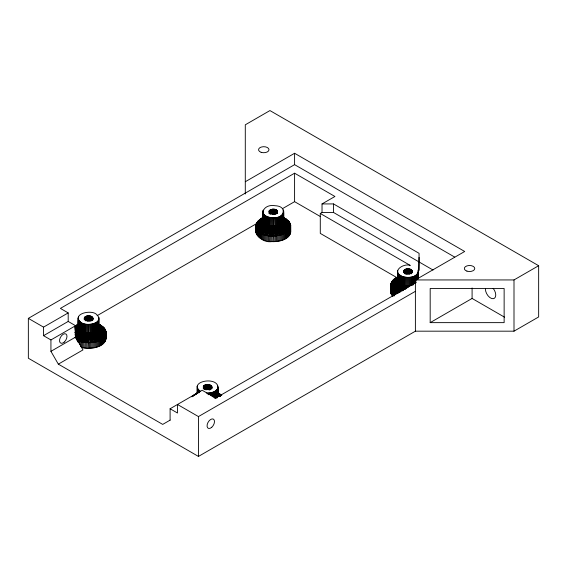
<?xml version="1.0" encoding="UTF-8"?>
<svg xmlns="http://www.w3.org/2000/svg" width="567" height="567" viewBox="0 0 567 567"><rect width="100%" height="100%" fill="white"/><g stroke="black" fill="none" stroke-linecap="round" stroke-linejoin="round"><path stroke-width="0.85" d="M78.14 318.25L78.14 326.79C80.252 335.359 97.985 335.239 98.984 326.138L105.838 331.036C105.356 344.119 85.723 344.715 76.694 339.895L81.046 331.029L81.046 322.488C70.939 313.948 91.216 309.263 96.454 314.331C105.731 322.899 86.248 327.095 81.046 322.488M218.019 387.325L217.211 389.345L217.211 397.878L217.926 396.383L218.019 387.325C217.367 375.772 187.45 381.584 200.668 391.535M105.838 336.734C106.709 346.026 94.335 348.691 87.148 348.266L87.368 324.31M290.552 230.089C291.431 239.38 279.056 242.045 271.862 241.62L272.082 217.664C257.198 216.771 262.932 203.546 275.002 205.708C288.979 206.211 283.45 220.074 272.082 217.664M260.99 218.784L263.201 217.53L259.459 219.798L263.116 217.622C248.133 224.085 257.078 243.548 271.862 241.62M255.951 232.435L256.008 230.422M262.861 211.604L262.89 220.662L255.951 226.743C260.281 245.291 308.568 232.782 283.224 217.388L286.052 219.025L282.933 217.246M419.077 257.354L418.9 270.409L418.141 269.977C418.737 278.22 405.929 278.787 400.55 275.583C392.073 270.218 404.342 263.053 410.267 265.427L320.284 213.475L320.284 233.398L397.474 277.965M418.9 270.409L419.077 253.321L333.524 203.929L322.028 203.929L322.028 212.469L320.284 213.475M401.209 275.938L401.209 284.478L396.73 293.252C388.154 290.715 389.394 279.276 397.665 277.256L394.115 279.425L397.786 277.327M87.148 348.266L85.986 348.188L86.475 324.225M270.707 241.542L271.196 217.579M407.737 287.66L407.829 277.355M410.501 277.171L410.501 285.711C405.759 286.569 396.397 284.868 397.8 278.383L391.081 282.997M85.986 348.188L84.844 348.067L85.603 324.097M269.559 241.422L270.324 217.452M406.723 288.511L406.929 277.327M84.27 318.023C84.724 321.772 91.819 321.822 92.953 318.441C92.145 314.359 83.186 314.933 84.27 319.753M88.31 348.301L89.161 324.345M273.025 241.655L273.882 217.7M403.619 271.026C404.073 274.775 411.16 274.825 412.294 271.444C411.486 267.369 402.527 267.936 403.619 272.755M74.972 329.484L78.14 326.79L78.515 316.712M405.674 289.312L406.036 277.256M87.148 342.574L88.261 332.886L88.261 324.345M271.862 235.929L272.982 226.24L272.982 217.7M404.703 289.191L405.164 277.135M85.986 342.496L87.368 332.85M270.707 235.851L272.082 226.205C276.583 226.743 285.314 224.511 283.337 218.479L283.337 209.939M403.541 290.339L404.306 285.52L404.306 276.98M217.926 396.383L218.026 386.807M84.844 342.376L86.475 332.765M269.559 235.73L271.196 226.12L272.082 226.205M402.435 290.935L403.477 285.314L403.477 276.774M406.454 288.27L406.929 285.867L406.993 287.49M405.327 288.979L406.036 285.796M84.844 348.067L82.605 347.691L82.605 342L84.752 332.468L84.752 323.927M267.326 241.046L267.326 235.348L269.474 225.822L269.474 217.281M404.172 289.631L405.164 285.676M82.605 347.691L81.528 347.436L81.528 341.745L83.93 332.255L83.93 323.714M266.249 240.791L266.249 235.099L268.652 225.609L268.652 217.069M402.995 290.233L404.306 285.52M80.479 346.331L80.479 341.454L83.143 332.007L83.143 323.466M265.2 240.5L265.2 234.802L267.865 225.361L267.865 216.821M401.812 290.779L403.477 285.314L400.89 291.36M82.605 342L85.603 332.638L83.718 342.206L83.718 347.897M267.326 235.348L270.324 225.992L271.196 226.12M203.347 386.375C203.071 390.344 210.35 390.543 211.852 387.459C211.732 383.668 205.063 383.568 203.347 386.375L203.347 388.976M269.098 211.044C268.822 215.006 276.101 215.205 277.603 212.129C277.476 208.33 270.813 208.238 269.098 211.044L269.098 213.639M400.366 292.055L402.683 285.073L402.683 276.533M81.528 341.745L84.752 332.468M266.249 235.099L269.474 225.822L270.324 225.992L268.432 235.56L268.432 241.251M399.147 292.501L401.925 284.797L401.925 276.257M80.479 341.454L83.93 332.255M265.2 234.802L268.652 225.609L269.474 225.822M263.187 218.075L256.759 222.76L263.237 218.6C261.656 222.115 265.647 224.922 268.652 225.609M78.494 342.376L78.494 340.746L82.399 331.716L82.399 323.176M263.216 239.791L263.216 234.1L267.114 225.071L267.114 216.53M399.274 292.551L402.683 285.073M77.573 341.965L77.573 340.342L81.698 331.39L81.698 322.85M262.287 239.387L262.287 233.696L266.412 224.745L266.412 216.204M401.925 284.797L397.637 293.671L401.209 284.478L395.872 292.806L395.872 294.436M261.408 238.941L261.408 233.25L265.767 224.383L265.767 215.843M260.586 238.466L260.586 232.775L265.172 223.993L265.172 215.453M78.494 340.746L83.143 332.007L79.465 341.121L79.465 344.375M263.216 234.1L267.865 225.361L264.187 234.476L264.187 240.167M395.872 292.806L400.55 284.124L400.55 275.583M77.573 340.342L82.399 331.716M262.287 233.696L267.114 225.071M395.064 294.769L395.064 292.331L399.941 283.741L399.941 275.201M76.694 339.895L81.698 331.39M261.408 233.25L266.412 224.745M394.313 295.889L394.313 291.821L399.395 283.33L399.395 274.789M81.046 331.029L76.297 338.719L80.45 330.639L80.45 322.099M260.586 232.775L265.767 224.383M75.546 338.223L80.45 330.639L74.901 337.734M395.064 292.331L400.55 284.124M75.319 337.018L79.919 330.221L79.919 321.68M259.112 237.424L259.112 231.733L264.64 223.575L264.64 215.035M394.313 291.821L399.941 283.741M75.177 335.806L79.451 329.781L79.451 321.241M258.474 236.864L258.474 231.173L264.165 223.129L264.165 214.595M75.135 334.594L79.047 329.314L79.047 320.773M257.893 236.283L257.893 230.592L263.768 222.668L263.768 214.128M397.8 278.383L390.826 283.649C391.287 287.816 389.005 293.245 392.995 296.421L392.995 290.722L398.906 282.898L398.906 274.357M259.112 231.733L265.172 223.993L259.821 232.272L259.821 237.963M392.435 295.832L392.435 290.141L398.488 282.437L398.488 273.896M75.291 335.919L79.919 330.221M258.474 231.173L264.64 223.575M206.338 392.995C210.18 393.186 214.631 392.47 217.211 389.345M391.939 295.23L391.939 289.539L398.14 281.955L398.14 273.414M75.269 334.75L79.451 329.781M257.893 230.592L264.165 223.129M391.513 294.606L391.513 288.915L397.864 281.466L397.864 272.925M392.995 290.722L399.395 283.33L393.618 291.289L393.618 295.35M74.986 333.97L79.047 329.314L75.326 332.964M392.435 290.141L398.906 282.898M75.177 332.744L78.714 328.832L78.714 320.291M256.95 235.05L256.95 229.359L263.435 222.186L263.435 213.646M191.887 396.843L197.458 392.86M391.939 289.539L398.488 282.437M74.865 332.17L78.459 328.336L78.459 319.795M256.589 234.412L256.589 228.721L263.18 221.683L263.237 210.059M391.513 288.915L398.14 281.955M75.234 330.958L78.274 327.825L78.317 317.215M256.298 233.76L256.298 228.069L262.996 221.18L262.911 211.08M390.89 293.323L390.89 287.632L397.658 280.956L397.623 270.353M256.95 229.359L263.768 222.668L257.383 229.982L257.383 235.674M74.979 332.397L78.714 328.832M256.589 228.721L263.435 222.186M397.517 270.863L397.538 280.445L390.684 286.973L397.658 280.956M75.333 331.234L78.459 328.336M256.298 228.069L263.18 221.683M390.564 292.005L390.543 284.974L397.488 279.928L390.564 286.307L397.538 280.445M75.135 330.653L78.274 327.825M262.996 221.18L256.086 227.41L256.086 233.101M390.89 287.632L397.864 281.466L391.166 288.277L391.166 293.975M75.014 330.072L78.168 327.308L78.189 317.733M75.007 328.895L78.189 326.266L75.432 328.307M255.887 231.761L255.908 225.397L262.911 219.62L256.008 224.723L263.031 219.11L263.031 210.57M390.514 285.64L397.488 279.928M75.12 328.307L78.317 325.756L75.383 327.662M390.543 284.974L397.517 279.403L390.649 284.308L390.684 292.664M390.649 284.308L397.623 278.893L390.826 283.649M75.368 329.47L78.168 327.308M262.89 220.662L255.887 226.07L262.861 220.145L255.908 225.397M75.361 328.888L78.14 326.79M74.887 328.229L78.317 325.756M256.178 224.057L263.031 219.11L256.433 223.405L256.433 225.028M75.113 327.648L78.515 325.245L74.915 327.556M256.433 223.405L263.237 218.6M75.418 327.081L78.792 324.756L75.262 326.989M75.12 326.975L78.473 324.728L74.986 326.861M397.658 277.88L391.818 281.735L398.062 277.887L391.414 282.359L391.414 283.982M397.828 277.391L392.286 281.126L397.708 277.816M257.631 221.513L263.166 218.061M193.269 395.986L196.728 393.824M76.276 325.43L78.487 324.175L75.496 326.004L78.338 324.253M74.809 326.727L78.203 324.65L75.439 326.195M258.176 220.917L263.272 217.636M192.426 396.248L197.522 392.966M74.816 326.535L78.551 324.281M393.441 279.963L397.807 277.362M193.716 395.128L197.373 392.959M260.196 219.273L263.06 217.608M194.453 394.611L197.316 392.938M394.852 278.907L397.673 277.291M245.291 181.738L294.592 153.267L464.692 251.479L415.391 279.942L415.391 331.178L198.45 456.428L28.35 358.224L28.35 318.37L294.592 164.657L454.734 257.113M322.028 203.929L334.927 196.48L294.592 173.197L60.4 308.405L68.189 312.906L68.189 321.446L43.539 335.678L43.539 327.138L68.189 312.906M50.931 339.945L75.581 325.713L75.581 337.103L82.98 349.91L58.33 364.142L50.931 351.334L50.931 339.945L43.539 335.678M97.134 315.663L257.092 223.313M282.345 208.734L294.592 201.661L320.468 216.601M50.931 351.334L75.581 337.103M170.1 420.133L170.1 408.75L202.15 390.245L215.708 398.077L416.135 282.359M170.178 420.09L162.708 424.407L58.33 364.142M170.1 408.75L177.492 413.017L177.492 404.477L198.45 416.575L415.391 291.325M430.183 322.637L504.134 322.637L504.134 288.483L430.183 288.483L430.183 322.637L472.091 298.448L504.538 317.18M415.391 279.942L514 279.942L538.65 265.71L538.65 316.946L514 331.178L415.391 331.178M396.489 277.965L397.984 277.114L395.638 278.418L397.382 277.539M261.841 218.323L262.748 217.898M77.126 324.969L78.026 324.544M196.097 393.661L196.997 393.236M412.195 285.371L411.358 285.562L411.358 277.022M322.028 212.469L333.524 212.469L433.025 270.027M283.422 217.7L285.229 218.55M99.629 324.756C105.845 327.244 107.206 332.957 105.916 339.413M218.6 393.441L221.066 394.866L218.146 393.108M283.351 217.919L288.745 221.208L283.188 217.487M98.977 324.324L100.508 325.196L99.175 324.423M217.948 393.016L219.479 393.881M218.004 393.25L221.775 395.397M283.188 217.459L286.817 219.528L283.294 217.466M99.239 324.473L103.449 327.272M538.65 265.71L269.942 110.572L245.291 124.804L245.291 193.999M68.189 321.446L75.581 325.713M28.35 318.37L43.539 327.138M282.855 217.239L284.351 218.104M218.252 393.207L221.066 394.866M218.16 393.25L221.052 394.972M282.983 217.501L288.164 220.627M217.976 393.285L221.676 395.518M218.281 393.668L220.974 395.312M98.637 324.572L104.023 327.861L98.97 324.629M217.99 393.746L220.747 395.447M99.012 325.061L104.534 328.463L98.686 324.636M290.729 232.094L290.687 225.064L283.706 219.493L290.552 224.39L283.557 218.982L290.339 223.731L283.337 218.479L289.687 222.441L283.046 217.983L289.248 221.817L283.408 217.99M220.414 395.575L218.295 394.249L220.28 395.653M105.838 331.036L98.842 325.628L105.625 330.377L98.623 325.125L104.966 329.087L98.991 325.075M217.941 393.314L221.548 395.624M217.664 393.321L220.584 395.234M217.962 393.767L220.62 395.546M283.337 218.479L290.049 223.079L290.049 224.709M98.623 325.125L105.334 329.725M220.528 396.213L217.813 394.313L219.911 395.936M220.01 396.298L217.955 394.83L219.861 396.347M290.687 225.064L283.769 220.01L290.751 225.73L283.762 220.535L283.706 210.952M219.408 396.354L218.026 395.348L219.294 396.383M106.008 338.747L105.972 331.709L99.055 326.656L106.029 332.375L99.041 327.18L105.916 333.722L98.956 327.698L98.984 317.598M218.295 394.334L220.393 395.915M98.984 326.138L105.972 331.709M290.729 226.403L283.762 220.535L290.63 227.076L290.63 232.768M99.041 327.18L106.008 333.049M283.677 212.512L283.677 221.052L290.63 227.076M283.557 210.442L283.514 221.562L290.46 227.743L290.46 233.434M98.793 319.668L98.793 328.208L105.738 334.388L105.738 340.08M290.205 234.093L290.205 228.395L283.273 222.058L283.273 213.518M105.49 340.739L105.49 335.04L98.552 328.704L98.552 320.164M283.677 221.052L290.46 227.743M98.956 327.698L105.738 334.388M283.514 221.562L290.205 228.395M98.793 328.208L105.49 335.04M282.961 214.007L282.961 222.547L289.482 229.67L289.482 235.369M98.24 320.653L98.24 329.193L104.76 336.323L104.76 342.014M282.579 214.475L282.579 223.015L289.007 230.287L289.007 235.978M97.857 321.12L97.857 329.661L104.285 336.933L104.285 342.631M282.125 214.928L282.125 223.469L288.461 230.882L288.461 236.574M97.404 321.574L97.404 330.114L103.747 337.528L103.747 343.226M287.852 237.148L287.852 231.456L281.608 223.894L281.608 215.354M103.137 343.793L103.137 338.102L96.886 330.54L96.886 321.999M289.482 229.67L283.273 222.058L289.879 229.04L289.879 234.738M104.76 336.323L98.552 328.704L105.157 335.685L105.157 341.384M282.961 222.547L289.007 230.287M98.24 329.193L104.285 336.933M282.579 223.015L288.461 230.882M97.857 329.661L103.747 337.528M282.125 223.469L287.852 231.456M97.404 330.114L103.137 338.102M281.026 215.751L281.026 224.291L286.441 232.527L286.441 238.218M96.305 322.396L96.305 330.937L101.72 339.172L101.72 344.864M280.389 216.119L280.389 224.66L285.648 233.016L285.648 238.707M95.667 322.765L95.667 331.305L100.926 339.661L100.926 345.353M284.797 239.168L284.797 233.476L279.701 224.993L279.701 216.452M100.075 345.813L100.075 340.122L94.98 331.638L94.98 323.098M286.441 232.527L281.608 223.894L287.178 232.002L287.178 237.701M101.72 339.172L96.886 330.54L102.457 338.648L102.457 344.346M281.026 224.291L285.648 233.016M96.305 330.937L100.926 339.661M280.389 224.66L284.797 233.476M95.667 331.305L100.075 340.122M278.964 216.75L278.964 225.29L282.94 234.291L282.94 239.983M94.242 323.396L94.242 331.936L98.226 340.937L98.226 346.628M278.184 217.012L278.184 225.553L281.948 234.646L281.948 240.337M93.47 323.658L93.47 332.198L97.233 341.291L97.233 346.983M277.376 217.232L277.376 225.772L280.92 234.958L280.92 240.649M92.655 323.877L92.655 332.418L96.199 341.603L96.199 347.295M279.857 240.925L279.857 235.227L276.526 225.957L276.526 217.416M95.136 347.571L95.136 341.88L91.811 332.602L91.811 324.062M282.94 234.291L279.701 224.993L283.89 233.902L283.89 239.593M98.226 340.937L94.98 331.638L99.175 340.547L99.175 346.239M278.964 225.29L281.948 234.646M94.242 331.936L97.233 341.291M278.184 225.553L280.92 234.958M93.47 332.198L96.199 341.603M277.376 225.772L279.857 235.227M92.655 332.418L95.136 341.88M275.661 217.551L275.661 226.091L277.646 235.652L277.646 241.344M90.94 324.196L90.94 332.737L92.924 342.298L92.924 347.989M274.775 217.643L274.775 226.183L276.505 235.794L276.505 241.485M90.061 324.296L90.061 332.836L91.783 342.44L91.783 348.131M275.356 241.592L275.356 235.893L273.882 226.233L274.194 241.641M90.635 348.237L90.635 342.539L89.161 332.886L89.473 348.294M277.646 235.652L276.526 225.957L278.758 235.461L278.758 241.152M92.924 342.298L91.811 332.602L94.044 342.107L94.044 347.798M275.661 226.091L276.505 235.794M90.94 332.737L91.783 342.44M407.829 285.896L407.949 287.66M274.775 226.183L275.356 235.893M90.061 332.836L90.635 342.539M272.982 226.24L273.025 235.964M88.261 332.886L88.31 342.61M514 279.942L514 331.178M472.091 287.937L472.091 298.448M418.389 271.005L418.396 278.354M418.304 270.487L418.326 278.872M418.184 272.55L418.184 278.532M417.964 273.053L417.964 279.035M417.666 273.542L417.666 278.666M417.298 274.017L417.298 279.141M416.858 274.471L416.858 279.595M416.362 274.903L416.362 280.027M415.795 275.307L415.795 282.99M415.172 275.682L415.172 283.365M414.498 276.023L414.498 283.713M413.768 276.335L413.768 284.017M413.003 276.604L413.003 285.144M412.287 271.104L412.287 272.84M412.202 270.771L412.202 272.507M412.195 276.831L412.195 284.521M412.039 270.452L412.039 272.181M411.798 270.147L411.798 272.741M411.493 269.857L411.493 273.322M411.125 269.601L411.125 273.932M410.699 269.368L410.699 273.698M410.224 269.176L410.224 273.507M409.714 269.02L409.714 274.215M409.622 277.277L409.622 285.818M409.168 268.9L409.168 274.102M408.722 277.341L408.722 285.881M408.594 268.829L408.594 274.024M408.02 268.801L408.02 273.996M407.439 268.815L407.439 274.017M406.865 268.878L406.865 274.081M406.312 268.985L406.312 274.18M405.788 269.134L405.788 274.329M405.299 269.318L405.299 273.648M404.859 269.538L404.859 273.868M404.477 269.793L404.477 273.259M404.158 270.069L404.158 272.67M403.902 270.374L403.902 272.103M403.725 270.693L403.725 272.422M333.524 203.929L333.524 212.469M294.592 153.267L294.592 164.657M294.592 173.197L294.592 201.661M277.412 210.804L277.412 213.405M277.178 210.492L277.178 213.093M276.873 210.208L276.873 213.674M276.505 209.946L276.505 213.412M276.079 209.719L276.079 214.05M275.605 209.521L275.605 213.858M275.087 209.365L275.087 214.567M274.541 209.251L274.541 214.446M273.974 209.18L273.974 214.376M273.393 209.152L273.393 214.347M272.812 209.166L272.812 214.369M272.238 209.23L272.238 214.425M271.685 209.336L271.685 213.667M271.161 209.478L271.161 213.816M270.679 209.67L270.679 214M270.239 209.889L270.239 214.22M269.857 210.144L269.857 213.603M269.531 210.421L269.531 213.887M269.275 210.726L269.275 213.32M217.763 388.352L217.763 396.893M217.593 385.269L217.593 386.978M217.522 388.856L217.522 397.396M216.828 389.812L216.828 397.495M216.374 390.259L216.374 397.949M215.857 390.684L215.857 398.374M215.276 391.081L215.276 397.914M214.645 391.45L214.645 398.282M213.95 391.783L213.95 396.907M213.22 392.081L213.22 397.205M212.441 392.343L212.441 396.617M211.916 386.793L211.916 388.523M211.824 386.46L211.824 388.189M211.661 386.134L211.661 388.735M211.626 392.57L211.626 395.986M211.427 385.829L211.427 388.43M211.122 385.546L211.122 389.005M210.754 385.284L210.754 389.614M210.782 392.747L210.782 395.312M210.329 385.05L210.329 389.387M209.918 392.888L209.918 394.597M209.854 384.858L209.854 390.053M209.336 384.702L209.336 389.898M209.032 392.981L209.032 394.689M208.791 384.589L208.791 389.784M208.224 384.511L208.224 389.713M208.132 393.03L208.132 394.738M207.642 384.483L207.642 389.685M207.061 384.504L207.061 389.699M206.487 384.561L206.487 389.763M205.934 384.667L205.934 389.869M205.41 384.816L205.41 389.146M204.928 385L204.928 389.331M204.489 385.22L204.489 389.55M204.106 385.475L204.106 388.941M203.787 385.758L203.787 388.352M203.532 386.056L203.532 388.657M199.421 390.791L199.421 392.499M198.889 390.372L198.889 392.931M198.422 389.926L198.422 392.484M198.45 416.575L198.45 456.428M198.018 389.458L198.018 392.874M197.692 388.976L197.692 393.25M197.486 385.397L197.486 393.08M197.429 388.48L197.429 393.604M197.288 385.9L197.288 393.59M197.16 386.418L197.139 393.434M92.945 318.101L92.945 319.838M92.853 317.768L92.853 319.505M92.69 317.449L92.69 320.05M92.456 317.144L92.456 319.738M92.152 316.854L92.152 320.32M91.783 316.592L91.783 320.929M91.358 316.365L91.358 320.695M90.883 316.173L90.883 320.504M90.366 316.01L90.366 321.213M89.82 315.897L89.82 321.099M89.253 315.826L89.253 321.021M88.672 315.798L88.672 320.993M88.091 315.812L88.091 321.014M87.516 315.876L87.516 321.071M86.964 315.982L86.964 321.177M86.439 316.131L86.439 320.461M85.957 316.315L85.957 320.646M85.518 316.535L85.518 320.865M85.135 316.79L85.135 320.256M84.816 317.066L84.816 319.668M84.561 317.371L84.561 319.101M84.377 317.69L84.377 319.419M493.17 288.355A7.321 4.224 60 0 1 493.17 298.71A7.321 4.224 60 0 1 485.402 289.05M64.22 342.121A5.266 3.041 -60 0 0 65.892 333.963A5.266 3.041 -60 0 0 59.663 339.484A5.266 3.041 -60 0 0 64.22 342.121M466.932 271.125A5.231 3.019 0 0 0 474.777 268.51A5.231 3.019 0 0 0 466.932 265.895A5.231 3.019 0 0 0 466.932 271.125M211.739 427.291A5.266 3.041 -60 0 0 213.412 419.133A5.266 3.041 -60 0 0 207.182 424.655A5.266 3.041 -60 0 0 211.739 427.291M261.16 152.325A5.231 3.019 0 0 0 269.006 149.709A5.231 3.019 0 0 0 261.16 147.094A5.231 3.019 0 0 0 261.16 152.325"/></g></svg>
